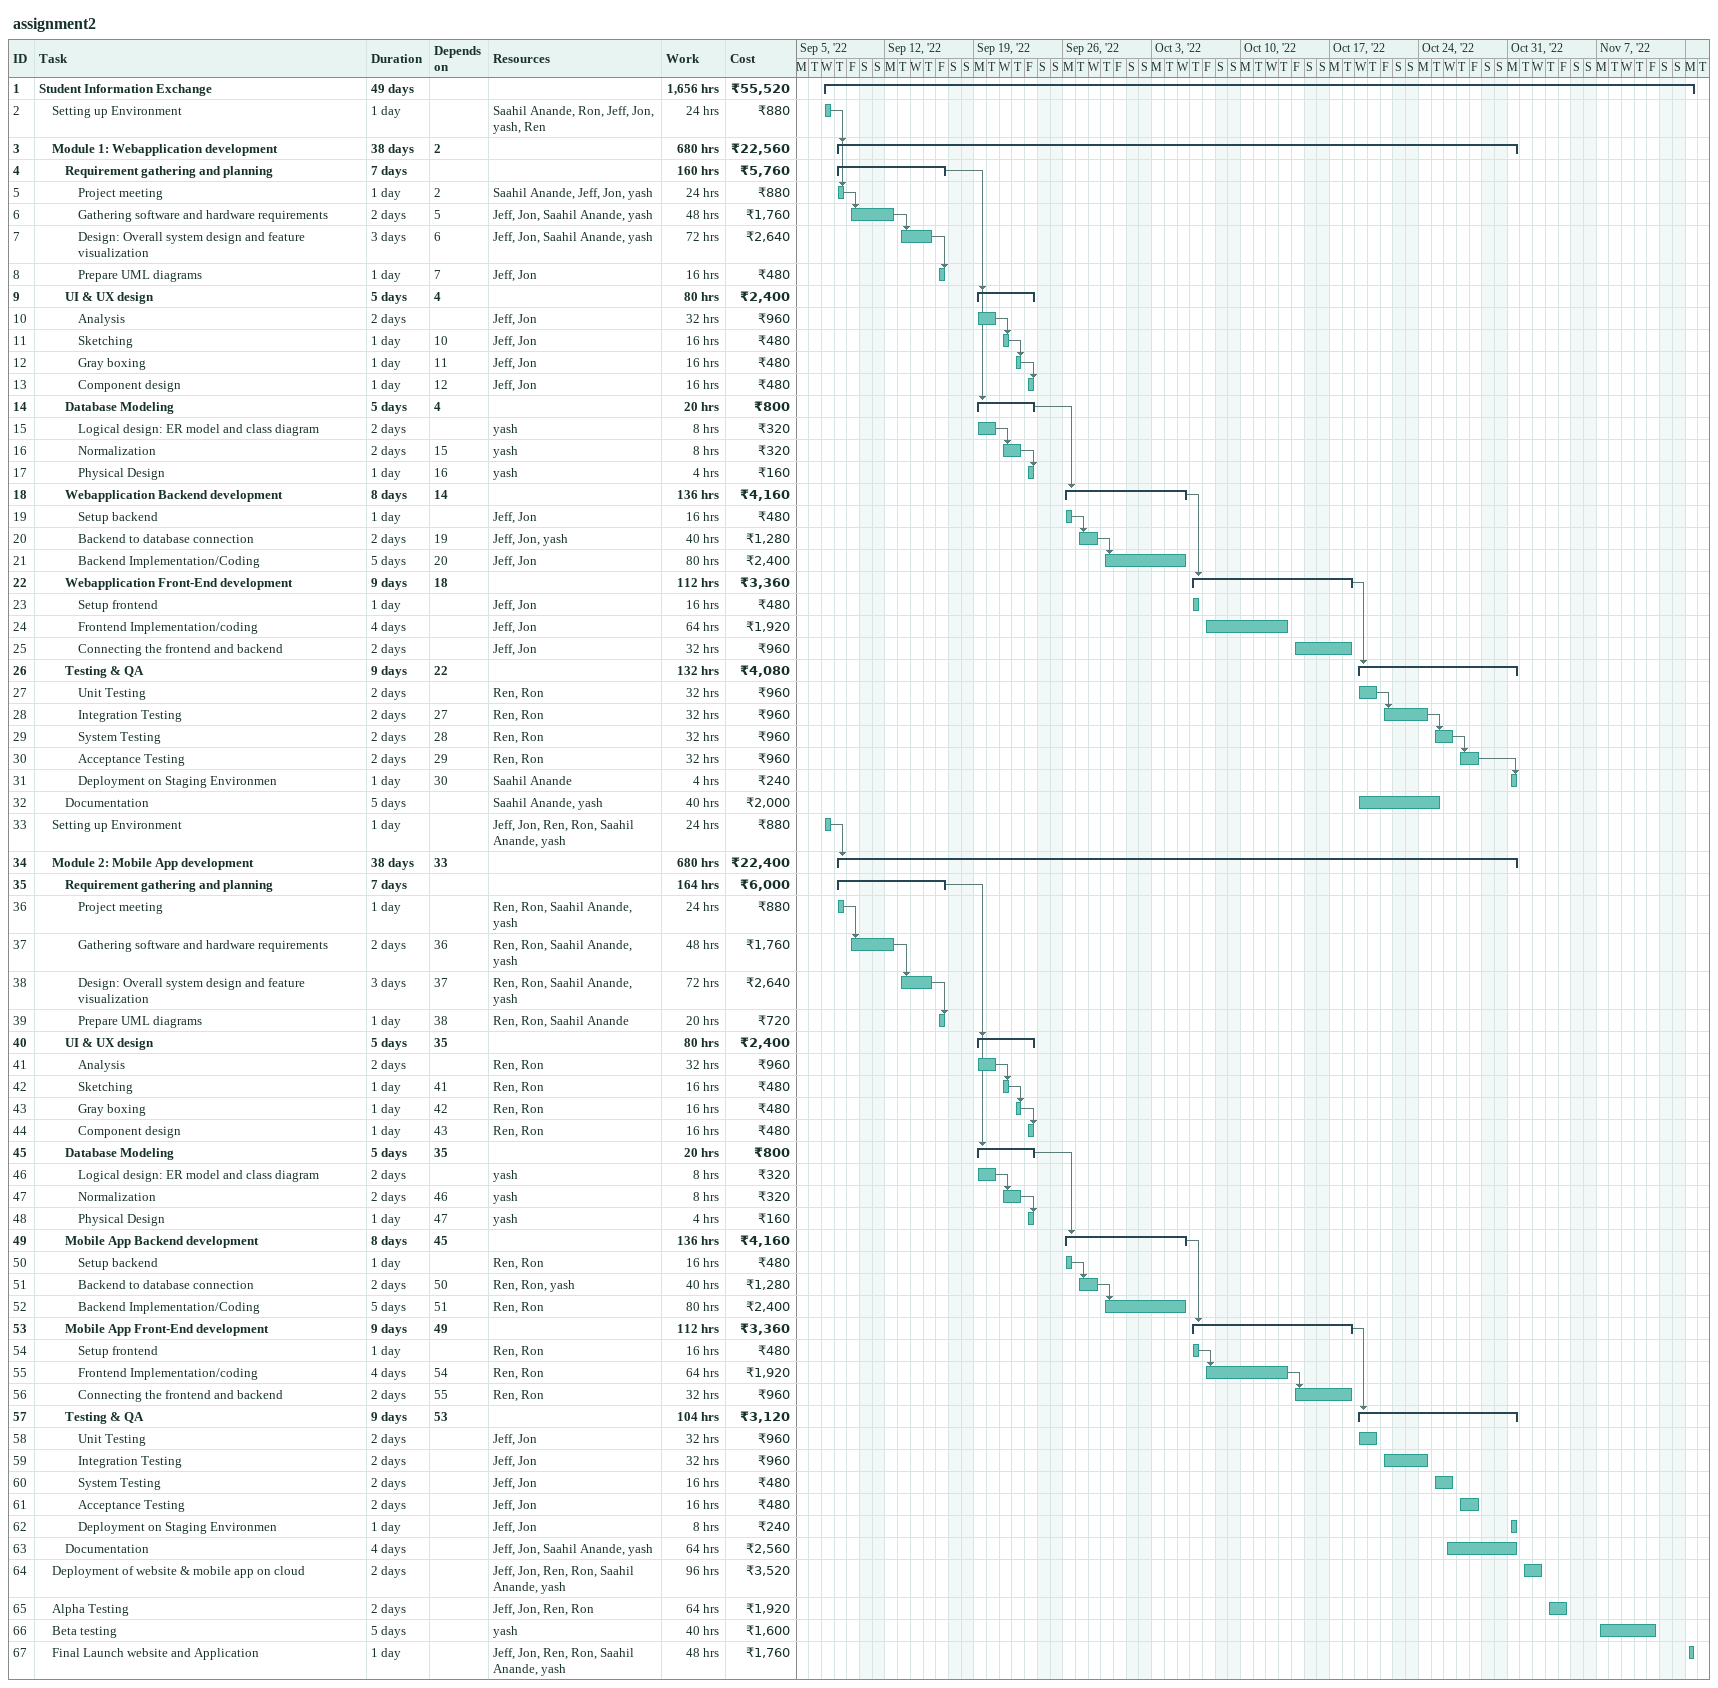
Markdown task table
assignment2

| ID | Level | Task | Duration | Start | Finish | Predecessors | Resources | Work (h) | Cost (₹) |
|---|---|---|---|---|---|---|---|---|---|
| 1 | 1 | **Student Information Exchange** | 49d | 2022-09-07 | 2022-11-14 |  |  | 1656 | 55520 |
| 2 | 2 | Setting up Environment | 1d | 2022-09-07 | 2022-09-07 |  | Saahil Anande, Ron, Jeff, Jon, yash, Ren | 24 | 880 |
| 3 | 2 | **Module 1: Webapplication development** | 38d | 2022-09-08 | 2022-10-31 | 2 |  | 680 | 22560 |
| 4 | 3 | **Requirement gathering and planning** | 7d | 2022-09-08 | 2022-09-16 |  |  | 160 | 5760 |
| 5 | 4 | Project meeting | 1d | 2022-09-08 | 2022-09-08 | 2 | Saahil Anande, Jeff, Jon, yash | 24 | 880 |
| 6 | 4 | Gathering software and hardware requirements | 2d | 2022-09-09 | 2022-09-12 | 5 | Jeff, Jon, Saahil Anande, yash | 48 | 1760 |
| 7 | 4 | Design: Overall system design and feature visualization | 3d | 2022-09-13 | 2022-09-15 | 6 | Jeff, Jon, Saahil Anande, yash | 72 | 2640 |
| 8 | 4 | Prepare UML diagrams | 1d | 2022-09-16 | 2022-09-16 | 7 | Jeff, Jon | 16 | 480 |
| 9 | 3 | **UI & UX design** | 5d | 2022-09-19 | 2022-09-23 | 4 |  | 80 | 2400 |
| 10 | 4 | Analysis | 2d | 2022-09-19 | 2022-09-20 |  | Jeff, Jon | 32 | 960 |
| 11 | 4 | Sketching | 1d | 2022-09-21 | 2022-09-21 | 10 | Jeff, Jon | 16 | 480 |
| 12 | 4 | Gray boxing | 1d | 2022-09-22 | 2022-09-22 | 11 | Jeff, Jon | 16 | 480 |
| 13 | 4 | Component design | 1d | 2022-09-23 | 2022-09-23 | 12 | Jeff, Jon | 16 | 480 |
| 14 | 3 | **Database Modeling** | 5d | 2022-09-19 | 2022-09-23 | 4 |  | 20 | 800 |
| 15 | 4 | Logical design: ER model and class diagram | 2d | 2022-09-19 | 2022-09-20 |  | yash | 8 | 320 |
| 16 | 4 | Normalization | 2d | 2022-09-21 | 2022-09-22 | 15 | yash | 8 | 320 |
| 17 | 4 | Physical Design | 1d | 2022-09-23 | 2022-09-23 | 16 | yash | 4 | 160 |
| 18 | 3 | **Webapplication Backend development** | 8d | 2022-09-26 | 2022-10-05 | 14 |  | 136 | 4160 |
| 19 | 4 | Setup backend | 1d | 2022-09-26 | 2022-09-26 |  | Jeff, Jon | 16 | 480 |
| 20 | 4 | Backend to database connection | 2d | 2022-09-27 | 2022-09-28 | 19 | Jeff, Jon, yash | 40 | 1280 |
| 21 | 4 | Backend Implementation/Coding | 5d | 2022-09-29 | 2022-10-05 | 20 | Jeff, Jon | 80 | 2400 |
| 22 | 3 | **Webapplication Front-End development** | 9d | 2022-10-06 | 2022-10-18 | 18 |  | 112 | 3360 |
| 23 | 4 | Setup frontend | 1d | 2022-10-06 | 2022-10-06 |  | Jeff, Jon | 16 | 480 |
| 24 | 4 | Frontend Implementation/coding | 4d | 2022-10-07 | 2022-10-13 |  | Jeff, Jon | 64 | 1920 |
| 25 | 4 | Connecting the frontend and backend | 2d | 2022-10-14 | 2022-10-18 |  | Jeff, Jon | 32 | 960 |
| 26 | 3 | **Testing & QA** | 9d | 2022-10-19 | 2022-10-31 | 22 |  | 132 | 4080 |
| 27 | 4 | Unit Testing | 2d | 2022-10-19 | 2022-10-20 |  | Ren, Ron | 32 | 960 |
| 28 | 4 | Integration Testing | 2d | 2022-10-21 | 2022-10-24 | 27 | Ren, Ron | 32 | 960 |
| 29 | 4 | System Testing | 2d | 2022-10-25 | 2022-10-26 | 28 | Ren, Ron | 32 | 960 |
| 30 | 4 | Acceptance Testing | 2d | 2022-10-27 | 2022-10-28 | 29 | Ren, Ron | 32 | 960 |
| 31 | 4 | Deployment on Staging Environmen | 1d | 2022-10-31 | 2022-10-31 | 30 | Saahil Anande | 4 | 240 |
| 32 | 3 | Documentation | 5d | 2022-10-19 | 2022-10-25 |  | Saahil Anande, yash | 40 | 2000 |
| 33 | 2 | Setting up Environment | 1d | 2022-09-07 | 2022-09-07 |  | Jeff, Jon, Ren, Ron, Saahil Anande, yash | 24 | 880 |
| 34 | 2 | **Module 2: Mobile App development** | 38d | 2022-09-08 | 2022-10-31 | 33 |  | 680 | 22400 |
| 35 | 3 | **Requirement gathering and planning** | 7d | 2022-09-08 | 2022-09-16 |  |  | 164 | 6000 |
| 36 | 4 | Project meeting | 1d | 2022-09-08 | 2022-09-08 |  | Ren, Ron, Saahil Anande, yash | 24 | 880 |
| 37 | 4 | Gathering software and hardware requirements | 2d | 2022-09-09 | 2022-09-12 | 36 | Ren, Ron, Saahil Anande, yash | 48 | 1760 |
| 38 | 4 | Design: Overall system design and feature visualization | 3d | 2022-09-13 | 2022-09-15 | 37 | Ren, Ron, Saahil Anande, yash | 72 | 2640 |
| 39 | 4 | Prepare UML diagrams | 1d | 2022-09-16 | 2022-09-16 | 38 | Ren, Ron, Saahil Anande | 20 | 720 |
| 40 | 3 | **UI & UX design** | 5d | 2022-09-19 | 2022-09-23 | 35 |  | 80 | 2400 |
| 41 | 4 | Analysis | 2d | 2022-09-19 | 2022-09-20 |  | Ren, Ron | 32 | 960 |
| 42 | 4 | Sketching | 1d | 2022-09-21 | 2022-09-21 | 41 | Ren, Ron | 16 | 480 |
| 43 | 4 | Gray boxing | 1d | 2022-09-22 | 2022-09-22 | 42 | Ren, Ron | 16 | 480 |
| 44 | 4 | Component design | 1d | 2022-09-23 | 2022-09-23 | 43 | Ren, Ron | 16 | 480 |
| 45 | 3 | **Database Modeling** | 5d | 2022-09-19 | 2022-09-23 | 35 |  | 20 | 800 |
| 46 | 4 | Logical design: ER model and class diagram | 2d | 2022-09-19 | 2022-09-20 |  | yash | 8 | 320 |
| 47 | 4 | Normalization | 2d | 2022-09-21 | 2022-09-22 | 46 | yash | 8 | 320 |
| 48 | 4 | Physical Design | 1d | 2022-09-23 | 2022-09-23 | 47 | yash | 4 | 160 |
| 49 | 3 | **Mobile App Backend development** | 8d | 2022-09-26 | 2022-10-05 | 45 |  | 136 | 4160 |
| 50 | 4 | Setup backend | 1d | 2022-09-26 | 2022-09-26 |  | Ren, Ron | 16 | 480 |
| 51 | 4 | Backend to database connection | 2d | 2022-09-27 | 2022-09-28 | 50 | Ren, Ron, yash | 40 | 1280 |
| 52 | 4 | Backend Implementation/Coding | 5d | 2022-09-29 | 2022-10-05 | 51 | Ren, Ron | 80 | 2400 |
| 53 | 3 | **Mobile App Front-End development** | 9d | 2022-10-06 | 2022-10-18 | 49 |  | 112 | 3360 |
| 54 | 4 | Setup frontend | 1d | 2022-10-06 | 2022-10-06 |  | Ren, Ron | 16 | 480 |
| 55 | 4 | Frontend Implementation/coding | 4d | 2022-10-07 | 2022-10-13 | 54 | Ren, Ron | 64 | 1920 |
| 56 | 4 | Connecting the frontend and backend | 2d | 2022-10-14 | 2022-10-18 | 55 | Ren, Ron | 32 | 960 |
| 57 | 3 | **Testing & QA** | 9d | 2022-10-19 | 2022-10-31 | 53 |  | 104 | 3120 |
| 58 | 4 | Unit Testing | 2d | 2022-10-19 | 2022-10-20 |  | Jeff, Jon | 32 | 960 |
| 59 | 4 | Integration Testing | 2d | 2022-10-21 | 2022-10-24 |  | Jeff, Jon | 32 | 960 |
| 60 | 4 | System Testing | 2d | 2022-10-25 | 2022-10-26 |  | Jeff, Jon | 16 | 480 |
| 61 | 4 | Acceptance Testing | 2d | 2022-10-27 | 2022-10-28 |  | Jeff, Jon | 16 | 480 |
| 62 | 4 | Deployment on Staging Environmen | 1d | 2022-10-31 | 2022-10-31 |  | Jeff, Jon | 8 | 240 |
| 63 | 3 | Documentation | 4d | 2022-10-26 | 2022-10-31 |  | Jeff, Jon, Saahil Anande, yash | 64 | 2560 |
| 64 | 2 | Deployment of website & mobile app on cloud | 2d | 2022-11-01 | 2022-11-02 |  | Jeff, Jon, Ren, Ron, Saahil Anande, yash | 96 | 3520 |
| 65 | 2 | Alpha Testing | 2d | 2022-11-03 | 2022-11-04 |  | Jeff, Jon, Ren, Ron | 64 | 1920 |
| 66 | 2 | Beta testing | 5d | 2022-11-07 | 2022-11-11 |  | yash | 40 | 1600 |
| 67 | 2 | Final Launch website and Application | 1d | 2022-11-14 | 2022-11-14 |  | Jeff, Jon, Ren, Ron, Saahil Anande, yash | 48 | 1760 |
